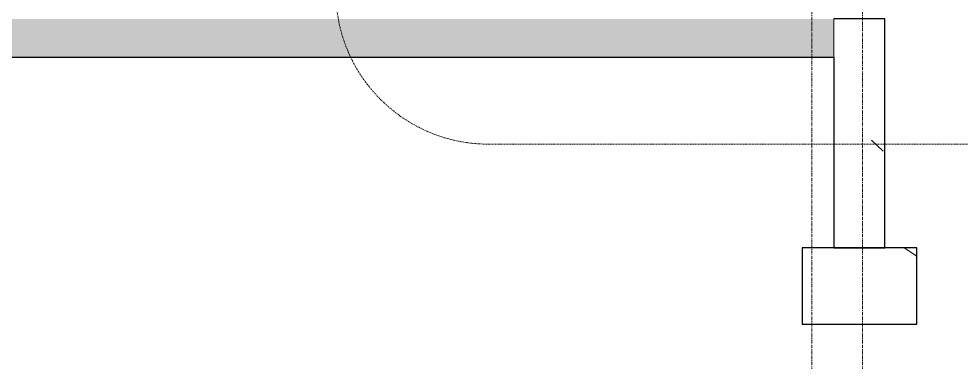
# Model space of a CAD drawing. Header units: inches. Extents: x -55396 to -733, y -290 to 853.
# Drawn here: x -15666.1 to -15518, y -54 to 0 of the extents above; entities that cross this region are included whole.
import ezdxf

# ---------------------------------------------------------------- set-up
doc = ezdxf.new("R2010")
doc.units = ezdxf.units.IN
doc.header["$MEASUREMENT"] = 0
doc.linetypes.add('Dash Dot 3_16_', pattern=[0.3125, 0.1875, -0.0625, 0, -0.0625])
doc.linetypes.add('Grid Line 1_2_', pattern=[0.875, 0.5, -0.125, 0.125, -0.125])
for name, color, linetype, lineweight in [('A-ANNO-SYMB', 150, 'Continuous', 9), ('A-FLOR', 192, 'Continuous', 9), ('A-FLOR-MCUT', 51, 'Continuous', 9), ('A-WALL', 113, 'Continuous', 9), ('A-WALL-PATT', 111, 'Continuous', 25), ('L-SITE-WALL', 31, 'Continuous', 9), ('S-FNDN', 32, 'Continuous', 9), ('S-GRID', 1, 'Continuous', 9)]:
    doc.layers.add(name, color=color, linetype=linetype, lineweight=lineweight)
pattern_1 = [(50, (22011.01, 102), (55.0854, -4.8198), [5.76, -63.36]), (355, (22011.01, 102), (-10.6557, 57.7685), [4.608, -50.688]), (100.451, (22015.6, 101.6), (44.4295, 52.9487), [4.895, -53.848]), (46.184, (22011.01, 117.36), (81.9644, -12.712), [8.64, -95.04]), (96.636, (22017.84, 116.3), (71.7815, 74.812), [7.343, -80.772]), (351.184, (22011.01, 117.36), (71.782, 74.812), [6.912, -76.032]), (21, (22018.69, 113.52), (45.842, -30.9215), [5.76, -63.36]), (326, (22018.69, 113.52), (18.687, 55.6915), [4.608, -50.688]), (71.451, (22022.51, 110.943), (64.529, 24.77), [4.895, -53.848]), (37.5, (22011.012, 102), (0.9339, 25.5668), [2.534, -47.539, 2.534, -48.922, -50.88]), (37.5, (22011.012, 102), (0.9339, 25.5668), [-101.53, 2.534, -48.346]), (7.5, (22011.012, 102), (20.204, 30.2913), [2.534, -26.803, 2.534, -46.387, -19.392]), (7.5, (22011.012, 102), (20.204, 30.2913), [-78.259, 2.534, -16.858]), (327.5, (21993.885, 102), (40.9978, -1.7324), [2.534, -16.666, 2.534, -57.37, -79.488]), (327.5, (21993.885, 102), (40.9978, -1.7324), [-79.104, 2.534, -76.954]), (317.5, (21986.205, 102), (44.7889, 7.6878), [2.534, -22.426, 2.534, -37.248, -56.448]), (317.5, (21986.205, 102), (44.7889, 7.6878), [-64.742, 2.534, -53.914])]

# ---------------------------------------------------------------- blocks, each defined once
blk = doc.blocks.new('Struct_Xcel_Sports Complex_rvt-3-Section 1')
at = {"layer": 'A-FLOR'}
blk.add_hatch(color=254, dxfattribs=at).paths.add_polyline_path([(21132.3, -6), (22790.8, -6), (22790.8, 0), (21132.3, 0), (21132.3, -1.69)], flags=0)
at = {"layer": 'A-WALL-PATT', "lineweight": 9}
h = blk.add_hatch(dxfattribs=at)
h.set_pattern_fill('FP_27', color=250, style=0, pattern_type=2)
h.set_pattern_definition(pattern_1)
h.paths.add_polyline_path([(22798.8, -36), (22798.8, 0), (22790.8, 0), (22790.8, -36)], flags=0)
at = {"layer": 'S-FNDN'}
h = blk.add_hatch(dxfattribs=at)
h.set_pattern_fill('FP_27', color=256, style=0, pattern_type=2)
h.set_pattern_definition(pattern_1)
h.paths.add_polyline_path([(22785.8, -48), (22803.8, -48), (22803.8, -36), (22785.8, -36)], flags=0)
at = {"layer": 'A-FLOR', "color": 130, "lineweight": 25}
blk.add_line((21132.3, -6), (22790.8, -6), dxfattribs=at)
at = {"layer": 'A-FLOR-MCUT', "color": 250}
blk.add_line((22790.8, -6), (22790.8, 0), dxfattribs=at)
at = {"layer": 'A-WALL', "color": 250}
blk.add_line((22790.8, 0), (22790.8, -6), dxfattribs=at)
at = {"layer": 'L-SITE-WALL', "color": 130, "lineweight": 25}
for p, q in [((22798.8, 0), (22790.8, 0)), ((22798.8, -36), (22798.8, 0)), ((22790.8, -6), (22790.8, -36)), ((22790.8, -36), (22798.8, -36))]:
    blk.add_line(p, q, dxfattribs=at)
at = {"layer": 'S-FNDN', "color": 130, "lineweight": 25}
for p, q in [((22803.8, -36), (22785.8, -36)), ((22785.8, -36), (22785.8, -48)), ((22803.8, -48), (22803.8, -36)), ((22785.8, -48), (22803.8, -48))]:
    blk.add_line(p, q, dxfattribs=at)

msp = doc.modelspace()

# ---------------------------------------------------------------- linework, layer by layer
at = {"layer": 'A-ANNO-SYMB', "linetype": 'Dash Dot 3_16_'}
msp.add_line((-15592.26, -19.7), (-15457.98, -19.7), dxfattribs=at)
msp.add_arc((-15592.26, 4.3), 24, 180, 270, dxfattribs=at)
at = {"layer": 'S-GRID', "linetype": 'Grid Line 1_2_'}
for p, q in [((-15541.47, -273.16), (-15541.47, 738.66)), ((-15541.47, -273.16), (-15541.47, 738.66)), ((-15533.47, -273.16), (-15533.47, 738.66)), ((-15533.47, -273.16), (-15533.47, 738.66))]:
    msp.add_line(p, q, dxfattribs=at)

# ---------------------------------------------------------------- block references
at = {"color": 210, "lineweight": 5}
msp.add_blockref('Struct_Xcel_Sports Complex_rvt-3-Section 1', (-38328.77, 0), dxfattribs=at)

doc.saveas('drawing.dxf')
